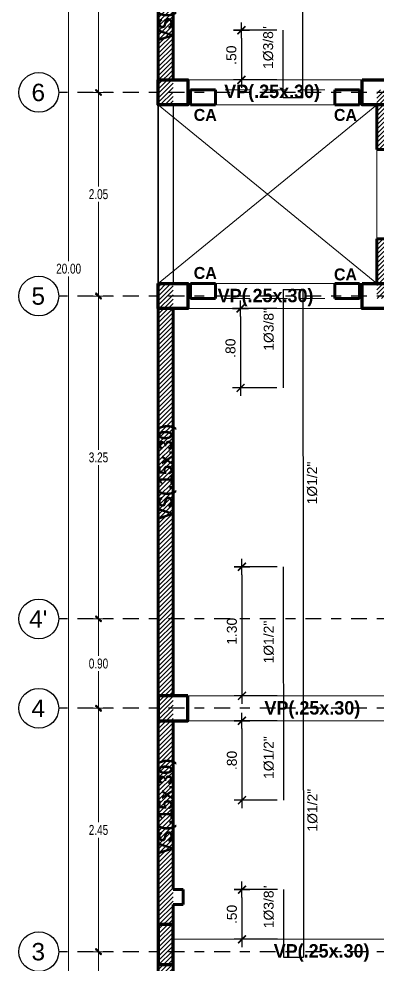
# Model space of a CAD drawing. Header units: millimetres. Extents: x 10559 to 10691, y -16579 to -16550.
# Drawn here: x 10616.66 to 10620.26, y -16569.22 to -16559.7 of the extents above; entities that cross this region are included whole.
import ezdxf
from ezdxf.enums import TextEntityAlignment as Align

# ---------------------------------------------------------------- set-up
doc = ezdxf.new("R2010")
doc.units = ezdxf.units.MM
doc.linetypes.add('HIDDEN', pattern=[0.375, 0.25, -0.125])
doc.linetypes.add('Punto & Rayas', pattern=[0.335139, 0.15875, -0.088194, 0, -0.088194])
for name, color, linetype in [('ACERO VIG.', 4, 'Continuous'), ('COTA', 7, 'Continuous'), ('Nuevo_Estructura - Forjados', 7, 'Continuous'), ('TEXTO ACERO VIG.', 7, 'Continuous')]:
    doc.layers.add(name, color=color, linetype=linetype)
for name, color, linetype, lineweight in [('COLUMNAS', 3, 'Continuous', 80), ('Muro Alto', 1, 'Continuous', 80), ('Pluma 0.09', 5, 'Continuous', 0), ('TEXTO VIGAS', 3, 'Continuous', 20), ('VIGAS', 1, 'Continuous', 20)]:
    doc.layers.add(name, color=color, linetype=linetype, lineweight=lineweight)
doc.layers.add('Nuevo_Estructura - Forjados_Pluma_Nº__209', color=7, linetype='Continuous', lineweight=30, true_color=0x3e4f7b)
doc.layers.add('Nuevo_Estructura - Forjados_Pluma_Nº__219', color=7, linetype='Continuous', lineweight=13, true_color=0x404b6a)
doc.styles.add('ARIAL', font='arial.ttf')
doc.styles.add('Estilo_Generado_1', font='arial.ttf')
doc.styles.add('Henry', font='GOTHICB.TTF')
doc.styles.add('mahico', font='GOTHIC.TTF', dxfattribs={"width": 0.75})
doc.styles.get("Standard").update_dxf_attribs({"font": 'arial.ttf'})
doc.dimstyles.new('Copia de 50 P', dxfattribs={"dimtxt": 0.1, "dimasz": 0.01, "dimexe": 0.065, "dimexo": 0.0625, "dimgap": 0.025, "dimtad": 1, "dimtih": 1, "dimtoh": 1, "dimzin": 0, "dimdsep": 46, "dimtxsty": 'mahico', "dimblk": 'pa cotas', "dimcen": 0.09, "dimdle": 0.3, "dimclrd": 256, "dimclre": 256, "dimclrt": 256, "dimadec": 0, "dimazin": 0, "dimtfac": 1, "dimtofl": 0, "dimtmove": 0, "dimatfit": 3, "dimfxl": 0.15, "dimfxlon": 1, "dimtolj": 1, "dimtzin": 0, "dimlwd": 5, "dimlwe": 5, "dimarcsym": 0})
doc.dimstyles.new('COTAS_INT', dxfattribs={"dimtxt": 0.1, "dimasz": 0.08, "dimexe": 0.08, "dimexo": 0.0625, "dimgap": 0.05, "dimtad": 1, "dimzin": 4, "dimdsep": 46, "dimtxsty": 'Standard', "dimblk": 'DIMTICK', "dimcen": 0.09, "dimclrd": 1, "dimclre": 1, "dimclrt": 7, "dimadec": 0, "dimazin": 0, "dimtfac": 1, "dimtofl": 0, "dimtmove": 2, "dimatfit": 3, "dimfxl": 0.08, "dimtolj": 1, "dimtzin": 0, "dimarcsym": 0})
pattern_1 = [(45, (-11.767186, 3.239894), (-0.022450640303, 0.022450640303), [])]

# ---------------------------------------------------------------- blocks, each defined once
blk = doc.blocks.new('DIMTICK')
at = {"color": 2}
for p, q in [((-1, 0), (1, 0)), ((0, 1), (0, -1))]:
    blk.add_line(p, q, dxfattribs=at)
at = {"color": 6, "const_width": 0.2}
blk.add_lwpolyline([(-0.5, 0.5), (0.5, -0.5)], dxfattribs=at)
blk = doc.blocks.new('*D265')
at = {"layer": 'COTA', "color": 1, "lineweight": -2, "transparency": 16777216}
for p, q in [((10619.2493, -16562.6185), (10618.8045, -16562.6185)), ((10618.8845, -16562.6985), (10618.8845, -16563.3385)), ((10619.2499, -16563.4185), (10618.8045, -16563.4185))]:
    blk.add_line(p, q, dxfattribs=at)
at = {"layer": 'Defpoints', "color": 0, "transparency": 16777216}
for p in [(10619.3118, -16562.6185), (10618.8845, -16563.4185), (10619.3124, -16563.4185)]:
    blk.add_point(p, dxfattribs=at)
at = {"layer": 'COTA', "color": 1, "lineweight": -2, "transparency": 16777216, "xscale": 0.08, "yscale": 0.08, "zscale": 0.08}
for p, rotation in [((10618.8845, -16562.6185), 90), ((10618.8845, -16563.4185), 270)]:
    blk.add_blockref('DIMTICK', p, dxfattribs=dict(at, rotation=rotation))
at = {"layer": 'COTA', "color": 7, "transparency": 16777216, "insert": (10618.7834, -16563.0185), "char_height": 0.1, "attachment_point": 5, "rotation": 90}
blk.add_mtext('\\A1;.80', dxfattribs=at)
blk = doc.blocks.new('*D270')
at = {"layer": 'COTA', "color": 1, "lineweight": -2, "transparency": 16777216}
for p, q in [((10619.2514, -16565.2185), (10618.8185, -16565.2185)), ((10618.8985, -16565.2985), (10618.8985, -16566.4385)), ((10619.2525, -16566.5185), (10618.8185, -16566.5185))]:
    blk.add_line(p, q, dxfattribs=at)
at = {"layer": 'Defpoints', "color": 0, "transparency": 16777216}
for p in [(10619.3139, -16565.2185), (10618.8985, -16566.5185), (10619.315, -16566.5185)]:
    blk.add_point(p, dxfattribs=at)
at = {"layer": 'COTA', "color": 1, "lineweight": -2, "transparency": 16777216, "xscale": 0.08, "yscale": 0.08, "zscale": 0.08}
for p, rotation in [((10618.8985, -16565.2185), 90), ((10618.8985, -16566.5185), 270)]:
    blk.add_blockref('DIMTICK', p, dxfattribs=dict(at, rotation=rotation))
at = {"layer": 'COTA', "color": 7, "transparency": 16777216, "insert": (10618.7974, -16565.8685), "char_height": 0.1, "attachment_point": 5, "rotation": 90}
blk.add_mtext('\\A1;1.30', dxfattribs=at)
blk = doc.blocks.new('*D271')
at = {"layer": 'COTA', "color": 1, "lineweight": -2, "transparency": 16777216}
for p, q in [((10619.2527, -16566.7685), (10618.8185, -16566.7685)), ((10618.8985, -16566.8485), (10618.8985, -16567.4885)), ((10619.2533, -16567.5685), (10618.8185, -16567.5685))]:
    blk.add_line(p, q, dxfattribs=at)
at = {"layer": 'Defpoints', "color": 0, "transparency": 16777216}
for p in [(10619.3152, -16566.7685), (10618.8985, -16567.5685), (10619.3158, -16567.5685)]:
    blk.add_point(p, dxfattribs=at)
at = {"layer": 'COTA', "color": 1, "lineweight": -2, "transparency": 16777216, "xscale": 0.08, "yscale": 0.08, "zscale": 0.08}
for p, rotation in [((10618.8985, -16566.7685), 90), ((10618.8985, -16567.5685), 270)]:
    blk.add_blockref('DIMTICK', p, dxfattribs=dict(at, rotation=rotation))
at = {"layer": 'COTA', "color": 7, "transparency": 16777216, "insert": (10618.7974, -16567.1685), "char_height": 0.1, "attachment_point": 5, "rotation": 90}
blk.add_mtext('\\A1;.80', dxfattribs=at)
blk = doc.blocks.new('*D272')
at = {"layer": 'COTA', "color": 1, "lineweight": -2, "transparency": 16777216}
for p, q in [((10619.2541, -16568.4685), (10618.8185, -16568.4685)), ((10618.8985, -16568.5485), (10618.8985, -16568.8885)), ((10619.2545, -16568.9685), (10618.8185, -16568.9685))]:
    blk.add_line(p, q, dxfattribs=at)
at = {"layer": 'Defpoints', "color": 0, "transparency": 16777216}
for p in [(10619.3166, -16568.4685), (10618.8985, -16568.9685), (10619.317, -16568.9685)]:
    blk.add_point(p, dxfattribs=at)
at = {"layer": 'COTA', "color": 1, "lineweight": -2, "transparency": 16777216, "xscale": 0.08, "yscale": 0.08, "zscale": 0.08}
for p, rotation in [((10618.8985, -16568.4685), 90), ((10618.8985, -16568.9685), 270)]:
    blk.add_blockref('DIMTICK', p, dxfattribs=dict(at, rotation=rotation))
at = {"layer": 'COTA', "color": 7, "transparency": 16777216, "insert": (10618.7974, -16568.7185), "char_height": 0.1, "attachment_point": 5, "rotation": 90}
blk.add_mtext('\\A1;.50', dxfattribs=at)
blk = doc.blocks.new('*D268')
at = {"layer": 'COTA', "color": 1, "lineweight": -2, "transparency": 16777216}
for p, q in [((10619.2487, -16559.8185), (10618.8131, -16559.8185)), ((10618.8931, -16559.8985), (10618.8931, -16560.2385)), ((10619.2491, -16560.3185), (10618.8131, -16560.3185))]:
    blk.add_line(p, q, dxfattribs=at)
at = {"layer": 'Defpoints', "color": 0, "transparency": 16777216}
for p in [(10619.3112, -16559.8185), (10618.8931, -16560.3185), (10619.3116, -16560.3185)]:
    blk.add_point(p, dxfattribs=at)
at = {"layer": 'COTA', "color": 1, "lineweight": -2, "transparency": 16777216, "xscale": 0.08, "yscale": 0.08, "zscale": 0.08}
for p, rotation in [((10618.8931, -16559.8185), 90), ((10618.8931, -16560.3185), 270)]:
    blk.add_blockref('DIMTICK', p, dxfattribs=dict(at, rotation=rotation))
at = {"layer": 'COTA', "color": 7, "transparency": 16777216, "insert": (10618.7921, -16560.0685), "char_height": 0.1, "attachment_point": 5, "rotation": 90}
blk.add_mtext('\\A1;.50', dxfattribs=at)
blk = doc.blocks.new('pa cotas')
h = blk.add_hatch(color=256)
h.paths.add_polyline_path([(2.38, 3.09), (-3.09, -2.38), (-2.38, -3.09)])
h.paths.add_polyline_path([(3.09, 2.38), (2.38, 3.09), (-2.38, -3.09)])
blk.add_line((-2.38, -3.09), (2.38, 3.09))
blk.add_lwpolyline([(3.09, 2.38), (2.38, 3.09), (-3.09, -2.38), (-2.38, -3.09)], close=True)
blk = doc.blocks.new('*D487')
at = {"lineweight": 5, "transparency": 16777216}
for p, q in [((10599.7027, -16552.1931), (10599.4877, -16552.1931)), ((10599.5527, -16552.2031), (10599.5527, -16562.1156)), ((10599.5527, -16572.1831), (10599.5527, -16562.2706)), ((10599.5527, -16572.1931), (10599.4877, -16572.1931))]:
    blk.add_line(p, q, dxfattribs=at)
at = {"layer": 'Defpoints', "color": 0, "transparency": 16777216}
for p in [(10600.4527, -16552.1931), (10599.5527, -16572.1931), (10599.5527, -16572.1931)]:
    blk.add_point(p, dxfattribs=at)
at = {"lineweight": 5, "transparency": 16777216, "xscale": 0.01, "yscale": 0.01, "zscale": 0.01}
for p, rotation in [((10599.5527, -16552.1931), 90), ((10599.5527, -16572.1931), 270)]:
    blk.add_blockref('pa cotas', p, dxfattribs=dict(at, rotation=rotation))
at = {"transparency": 16777216, "insert": (10599.5527, -16562.1931), "char_height": 0.1, "attachment_point": 5, "style": 'mahico'}
blk.add_mtext('\\A1;20.00', dxfattribs=at)
blk = doc.blocks.new('Marcador de red estándar_2')
at = {"layer": 'Nuevo_Estructura - Forjados_Pluma_Nº__209', "color": 167, "linetype": 'Punto & Rayas', "lineweight": 30, "true_color": 0x3e4f7b}
for p, q in [((-0.9423, 0), (-4.5, 0)), ((0.9423, 0), (4.5, 0))]:
    blk.add_line(p, q, dxfattribs=at)
at = {"layer": 'Nuevo_Estructura - Forjados_Pluma_Nº__209', "color": 167, "linetype": 'Continuous', "lineweight": 30, "true_color": 0x3e4f7b}
for centre in [(-4.7, 0), (4.7, 0)]:
    blk.add_circle(centre, 0.2, dxfattribs=at)
at = {"layer": 'Nuevo_Estructura - Forjados_Pluma_Nº__209', "color": 167, "linetype": 'Punto & Rayas', "lineweight": 30, "true_color": 0x3e4f7b}
blk.add_point((0.9423, 0), dxfattribs=at)
blk.add_point((0.9423, 0), dxfattribs=at)
at = {"layer": 'Nuevo_Estructura - Forjados_Pluma_Nº__219', "color": 167, "lineweight": 13, "true_color": 0x404b6a, "style": 'Estilo_Generado_1'}
for tag, p in [('AC_MarkerText_1_0', (-4.7, -0.1675)), ('AC_MarkerText_1_1', (4.7, -0.1675))]:
    blk.add_attdef(tag, text='', height=0.175, rotation=180, dxfattribs=at).set_placement(p, align=Align.TOP_CENTER)
blk = doc.blocks.new('*D488')
at = {"lineweight": 5, "transparency": 16777216}
for p, q in [((10600.0027, -16562.4681), (10599.7877, -16562.4681)), ((10599.8527, -16562.4781), (10599.8527, -16564.0156)), ((10599.8527, -16565.7081), (10599.8527, -16564.1706)), ((10600.0027, -16565.7181), (10599.7877, -16565.7181))]:
    blk.add_line(p, q, dxfattribs=at)
at = {"layer": 'Defpoints', "color": 0, "transparency": 16777216}
for p in [(10600.4527, -16562.4681), (10599.8527, -16565.7181), (10600.4527, -16565.7181)]:
    blk.add_point(p, dxfattribs=at)
at = {"lineweight": 5, "transparency": 16777216, "xscale": 0.01, "yscale": 0.01, "zscale": 0.01}
for p, rotation in [((10599.8527, -16562.4681), 90), ((10599.8527, -16565.7181), 270)]:
    blk.add_blockref('pa cotas', p, dxfattribs=dict(at, rotation=rotation))
at = {"transparency": 16777216, "insert": (10599.8527, -16564.0931), "char_height": 0.1, "attachment_point": 5, "style": 'mahico'}
blk.add_mtext('\\A1;3.25', dxfattribs=at)
blk = doc.blocks.new('*D489')
at = {"lineweight": 5, "transparency": 16777216}
for p, q in [((10600.0027, -16565.7181), (10599.7877, -16565.7181)), ((10599.8527, -16565.7281), (10599.8527, -16566.0906)), ((10599.8527, -16566.6081), (10599.8527, -16566.2456)), ((10600.0027, -16566.6181), (10599.7877, -16566.6181))]:
    blk.add_line(p, q, dxfattribs=at)
at = {"layer": 'Defpoints', "color": 0, "transparency": 16777216}
for p in [(10600.4527, -16565.7181), (10599.8527, -16566.6181), (10600.4527, -16566.6181)]:
    blk.add_point(p, dxfattribs=at)
at = {"lineweight": 5, "transparency": 16777216, "xscale": 0.01, "yscale": 0.01, "zscale": 0.01}
for p, rotation in [((10599.8527, -16565.7181), 90), ((10599.8527, -16566.6181), 270)]:
    blk.add_blockref('pa cotas', p, dxfattribs=dict(at, rotation=rotation))
at = {"transparency": 16777216, "insert": (10599.8527, -16566.1681), "char_height": 0.1, "attachment_point": 5, "style": 'mahico'}
blk.add_mtext('\\A1;0.90', dxfattribs=at)
blk = doc.blocks.new('*D490')
at = {"lineweight": 5, "transparency": 16777216}
for p, q in [((10600.0027, -16566.6181), (10599.7877, -16566.6181)), ((10599.8527, -16566.6281), (10599.8527, -16567.7656)), ((10599.8527, -16569.0581), (10599.8527, -16567.9206)), ((10600.0027, -16569.0681), (10599.7877, -16569.0681))]:
    blk.add_line(p, q, dxfattribs=at)
at = {"layer": 'Defpoints', "color": 0, "transparency": 16777216}
for p in [(10600.4527, -16566.6181), (10599.8527, -16569.0681), (10600.4527, -16569.0681)]:
    blk.add_point(p, dxfattribs=at)
at = {"lineweight": 5, "transparency": 16777216, "xscale": 0.01, "yscale": 0.01, "zscale": 0.01}
for p, rotation in [((10599.8527, -16566.6181), 90), ((10599.8527, -16569.0681), 270)]:
    blk.add_blockref('pa cotas', p, dxfattribs=dict(at, rotation=rotation))
at = {"transparency": 16777216, "insert": (10599.8527, -16567.8431), "char_height": 0.1, "attachment_point": 5, "style": 'mahico'}
blk.add_mtext('\\A1;2.45', dxfattribs=at)
blk = doc.blocks.new('*D491')
at = {"lineweight": 5, "transparency": 16777216}
for p, q in [((10600.0027, -16569.0681), (10599.7877, -16569.0681)), ((10599.8527, -16569.0781), (10599.8527, -16569.4781)), ((10599.8527, -16570.0332), (10599.8527, -16569.6332)), ((10600.0027, -16570.0432), (10599.7877, -16570.0432))]:
    blk.add_line(p, q, dxfattribs=at)
at = {"layer": 'Defpoints', "color": 0, "transparency": 16777216}
for p in [(10600.4527, -16569.0681), (10599.8527, -16570.0432), (10600.4527, -16570.0432)]:
    blk.add_point(p, dxfattribs=at)
at = {"lineweight": 5, "transparency": 16777216, "xscale": 0.01, "yscale": 0.01, "zscale": 0.01}
for p, rotation in [((10599.8527, -16569.0681), 90), ((10599.8527, -16570.0432), 270)]:
    blk.add_blockref('pa cotas', p, dxfattribs=dict(at, rotation=rotation))
at = {"transparency": 16777216, "insert": (10599.8527, -16569.5556), "char_height": 0.1, "attachment_point": 5, "style": 'mahico'}
blk.add_mtext('\\A1;0.98', dxfattribs=at)
blk = doc.blocks.new('*D477')
at = {"lineweight": 5, "transparency": 16777216}
for p, q in [((10600.0027, -16557.9681), (10599.7877, -16557.9681)), ((10599.8527, -16557.9781), (10599.8527, -16559.1156)), ((10599.8527, -16560.4081), (10599.8527, -16559.2706)), ((10600.0027, -16560.4181), (10599.7877, -16560.4181))]:
    blk.add_line(p, q, dxfattribs=at)
at = {"layer": 'Defpoints', "color": 0, "transparency": 16777216}
for p in [(10600.4527, -16557.9681), (10599.8527, -16560.4181), (10600.4527, -16560.4181)]:
    blk.add_point(p, dxfattribs=at)
at = {"lineweight": 5, "transparency": 16777216, "xscale": 0.01, "yscale": 0.01, "zscale": 0.01}
for p, rotation in [((10599.8527, -16557.9681), 90), ((10599.8527, -16560.4181), 270)]:
    blk.add_blockref('pa cotas', p, dxfattribs=dict(at, rotation=rotation))
at = {"transparency": 16777216, "insert": (10599.8527, -16559.1931), "char_height": 0.1, "attachment_point": 5, "style": 'mahico'}
blk.add_mtext('\\A1;2.45', dxfattribs=at)
blk = doc.blocks.new('*D478')
at = {"lineweight": 5, "transparency": 16777216}
for p, q in [((10600.0027, -16560.4181), (10599.7877, -16560.4181)), ((10599.8527, -16560.4281), (10599.8527, -16561.3656)), ((10599.8527, -16562.4581), (10599.8527, -16561.5206)), ((10600.0027, -16562.4681), (10599.7877, -16562.4681))]:
    blk.add_line(p, q, dxfattribs=at)
at = {"layer": 'Defpoints', "color": 0, "transparency": 16777216}
for p in [(10600.4527, -16560.4181), (10599.8527, -16562.4681), (10600.4527, -16562.4681)]:
    blk.add_point(p, dxfattribs=at)
at = {"lineweight": 5, "transparency": 16777216, "xscale": 0.01, "yscale": 0.01, "zscale": 0.01}
for p, rotation in [((10599.8527, -16560.4181), 90), ((10599.8527, -16562.4681), 270)]:
    blk.add_blockref('pa cotas', p, dxfattribs=dict(at, rotation=rotation))
at = {"transparency": 16777216, "insert": (10599.8527, -16561.4431), "char_height": 0.1, "attachment_point": 5, "style": 'mahico'}
blk.add_mtext('\\A1;2.05', dxfattribs=at)
blk = doc.blocks.new('fdvfvfdvdf')
at = {"layer": 'Nuevo_Estructura - Forjados', "color": 8, "linetype": 'Continuous', "lineweight": 15}
ref = blk.add_blockref('Marcador de red estándar_2', (10603.9527, -16560.4181), dxfattribs=dict(at, rotation=180))
ref.add_attrib('AC_MarkerText_1', '6', dxfattribs={"layer": 'Nuevo_Estructura - Forjados_Pluma_Nº__219', "color": 167, "lineweight": 13, "true_color": 0x404b6a, "height": 0.175, "style": 'Estilo_Generado_1'}).set_placement((10608.6454, -16560.3306), align=Align.TOP_CENTER)
ref.add_attrib('AC_MarkerText_1_1', '6', dxfattribs={"layer": 'Nuevo_Estructura - Forjados_Pluma_Nº__219', "color": 167, "lineweight": 13, "true_color": 0x404b6a, "height": 0.175, "style": 'Estilo_Generado_1'}).set_placement((10599.2473, -16560.3306), align=Align.TOP_CENTER)
ref = blk.add_blockref('Marcador de red estándar_2', (10603.9527, -16562.4681), dxfattribs=dict(at, rotation=180))
ref.add_attrib('AC_MarkerText_1', '5', dxfattribs={"layer": 'Nuevo_Estructura - Forjados_Pluma_Nº__219', "color": 167, "lineweight": 13, "true_color": 0x404b6a, "height": 0.175, "style": 'Estilo_Generado_1'}).set_placement((10608.6454, -16562.3806), align=Align.TOP_CENTER)
ref.add_attrib('AC_MarkerText_1_1', '5', dxfattribs={"layer": 'Nuevo_Estructura - Forjados_Pluma_Nº__219', "color": 167, "lineweight": 13, "true_color": 0x404b6a, "height": 0.175, "style": 'Estilo_Generado_1'}).set_placement((10599.2473, -16562.3806), align=Align.TOP_CENTER)
ref = blk.add_blockref('Marcador de red estándar_2', (10603.9527, -16565.7181), dxfattribs=dict(at, rotation=180))
ref.add_attrib('AC_MarkerText_1', "4'", dxfattribs={"layer": 'Nuevo_Estructura - Forjados_Pluma_Nº__219', "color": 167, "lineweight": 13, "true_color": 0x404b6a, "height": 0.175, "style": 'Estilo_Generado_1'}).set_placement((10608.6454, -16565.6306), align=Align.TOP_CENTER)
ref.add_attrib('AC_MarkerText_1_1', "4'", dxfattribs={"layer": 'Nuevo_Estructura - Forjados_Pluma_Nº__219', "color": 167, "lineweight": 13, "true_color": 0x404b6a, "height": 0.175, "style": 'Estilo_Generado_1'}).set_placement((10599.2473, -16565.6306), align=Align.TOP_CENTER)
ref = blk.add_blockref('Marcador de red estándar_2', (10603.9527, -16566.6181), dxfattribs=dict(at, rotation=180))
ref.add_attrib('AC_MarkerText_1', '4', dxfattribs={"layer": 'Nuevo_Estructura - Forjados_Pluma_Nº__219', "color": 167, "lineweight": 13, "true_color": 0x404b6a, "height": 0.175, "style": 'Estilo_Generado_1'}).set_placement((10608.6454, -16566.5306), align=Align.TOP_CENTER)
ref.add_attrib('AC_MarkerText_1_1', '4', dxfattribs={"layer": 'Nuevo_Estructura - Forjados_Pluma_Nº__219', "color": 167, "lineweight": 13, "true_color": 0x404b6a, "height": 0.175, "style": 'Estilo_Generado_1'}).set_placement((10599.2473, -16566.5306), align=Align.TOP_CENTER)
ref = blk.add_blockref('Marcador de red estándar_2', (10603.9527, -16569.0681), dxfattribs=dict(at, rotation=180))
ref.add_attrib('AC_MarkerText_1', '3', dxfattribs={"layer": 'Nuevo_Estructura - Forjados_Pluma_Nº__219', "color": 167, "lineweight": 13, "true_color": 0x404b6a, "height": 0.175, "style": 'Estilo_Generado_1'}).set_placement((10608.6454, -16568.9806), align=Align.TOP_CENTER)
ref.add_attrib('AC_MarkerText_1_1', '3', dxfattribs={"layer": 'Nuevo_Estructura - Forjados_Pluma_Nº__219', "color": 167, "lineweight": 13, "true_color": 0x404b6a, "height": 0.175, "style": 'Estilo_Generado_1'}).set_placement((10599.2473, -16568.9806), align=Align.TOP_CENTER)
dim = blk.add_linear_dim(base=(10599.5527, -16572.1931), p1=(10600.4527, -16552.1931), p2=(10599.5527, -16572.1931), angle=270, dimstyle='Copia de 50 P')
dim.commit()
dim.dimension.update_dxf_attribs({"geometry": '*D487', "text_midpoint": (10599.5527, -16562.1931)})
for base, p1, p2, picture, middle in [((10599.8527, -16560.4181), (10600.4527, -16557.9681), (10600.4527, -16560.4181), '*D477', (10599.8527, -16559.1931)), ((10599.8527, -16562.4681), (10600.4527, -16560.4181), (10600.4527, -16562.4681), '*D478', (10599.8527, -16561.4431)), ((10599.8527, -16565.7181), (10600.4527, -16562.4681), (10600.4527, -16565.7181), '*D488', (10599.8527, -16564.0931)), ((10599.8527, -16566.6181), (10600.4527, -16565.7181), (10600.4527, -16566.6181), '*D489', (10599.8527, -16566.1681)), ((10599.8527, -16569.0681), (10600.4527, -16566.6181), (10600.4527, -16569.0681), '*D490', (10599.8527, -16567.8431)), ((10599.8527, -16570.0432), (10600.4527, -16569.0681), (10600.4527, -16570.0432), '*D491', (10599.8527, -16569.5556))]:
    dim = blk.add_linear_dim(base=base, p1=p1, p2=p2, angle=270, dimstyle='Copia de 50 P', override={"dimtmove": 1})
    dim.commit()
    dim.dimension.update_dxf_attribs({"geometry": picture, "text_midpoint": middle})

msp = doc.modelspace()

# ---------------------------------------------------------------- hatches: boundary and pattern name
at = {"layer": 'Pluma 0.09'}
h = msp.add_hatch(dxfattribs=at)
h.set_pattern_fill('LINE', color=256, scale=0.01, angle=45)
h.set_pattern_definition(pattern_1)
h.paths.add_polyline_path([(10618.20573, -16553.76851), (10618.05573, -16553.76851), (10618.05573, -16560.56851), (10618.20573, -16560.56851), (10618.20573, -16558.26851), (10618.20572, -16558.26851)])
h = msp.add_hatch(dxfattribs=at)
h.set_pattern_fill('LINE', color=256, scale=0.01, angle=45)
h.set_pattern_definition(pattern_1)
h.paths.add_polyline_path([(10621.95573, -16560.56851), (10621.95573, -16560.41851), (10620.25573, -16560.41851), (10620.25573, -16561.01851), (10620.40573, -16561.01851), (10620.40573, -16560.56851)])
h = msp.add_hatch(dxfattribs=at)
h.set_pattern_fill('LINE', color=256, scale=0.01, angle=45)
h.set_pattern_definition(pattern_1)
h.paths.add_polyline_path([(10620.40573, -16562.36851), (10620.40573, -16561.91851), (10620.25573, -16561.91851), (10620.25573, -16562.36851), (10620.25573, -16562.51851), (10620.40573, -16562.51851), (10621.95573, -16562.51851), (10621.95573, -16562.36851)])
h = msp.add_hatch(dxfattribs=at)
h.set_pattern_fill('LINE', color=256, scale=0.01, angle=45)
h.set_pattern_definition([(45, (0.735003, 3.239894), (-0.022450640303, 0.022450640303), [])])
h.paths.add_polyline_path([(10618.20573, -16562.36851), (10618.05573, -16562.36851), (10618.05573, -16570.21851), (10618.20573, -16570.21851), (10618.20573, -16566.76851), (10618.20573, -16566.61851)])

# ---------------------------------------------------------------- linework, layer by layer
for p, q in [((10618.05573, -16552.21851), (10618.05573, -16570.21853)), ((10618.20573, -16560.56851), (10618.20573, -16562.36851)), ((10620.40573, -16561.01851), (10620.25573, -16561.01851)), ((10620.40573, -16561.91851), (10620.25573, -16561.91851)), ((10618.20573, -16562.61851), (10618.20573, -16564.31851)), ((10618.05573, -16568.61852), (10618.05573, -16570.21851))]:
    msp.add_line(p, q)
at = {"lineweight": 60}
for p, q in [((10618.05573, -16553.76851), (10618.05572, -16560.56851)), ((10618.20573, -16560.31851), (10618.20573, -16558.26851)), ((10618.20573, -16560.56851), (10618.05573, -16560.56851)), ((10620.25573, -16560.56851), (10620.25573, -16561.01851)), ((10620.25573, -16561.01851), (10620.40573, -16561.01851)), ((10620.25573, -16562.36851), (10620.25573, -16561.91851)), ((10620.25573, -16561.91851), (10620.40573, -16561.91851)), ((10618.05573, -16570.21851), (10618.05572, -16562.36851)), ((10618.20573, -16562.36851), (10618.05573, -16562.36851)), ((10618.20573, -16562.36851), (10618.20573, -16562.36852)), ((10618.20572, -16562.61851), (10618.20572, -16564.31851)), ((10618.20573, -16564.31851), (10618.20573, -16566.51852)), ((10618.20573, -16566.76852), (10618.20573, -16568.46851)), ((10618.20573, -16568.46851), (10618.30573, -16568.46851)), ((10618.30573, -16568.46851), (10618.30573, -16568.61851)), ((10618.30573, -16568.61851), (10618.20573, -16568.61851)), ((10618.20573, -16568.61852), (10618.20573, -16570.21851))]:
    msp.add_line(p, q, dxfattribs=at)
msp.add_lwpolyline([(10618.05573, -16570.21853), (10618.05573, -16552.21851), (10625.05573, -16552.21851)])
at = {"color": 251, "lineweight": 9, "true_color": 0x636466}
for points in [[(10618.05573, -16562.36851), (10620.25573, -16560.56851)], [(10620.25573, -16562.36851), (10618.05573, -16560.56851)]]:
    msp.add_lwpolyline(points, dxfattribs=at)
at = {"layer": 'ACERO VIG.'}
for p, q in [((10619.5116, -16560.49851), (10619.5116, -16554.18851)), ((10619.3116, -16560.49851), (10619.3116, -16559.81852)), ((10619.5116, -16560.49851), (10619.3116, -16560.49851)), ((10619.3116, -16562.42868), (10619.31241, -16563.41851)), ((10619.3116, -16562.42868), (10619.5116, -16562.42868)), ((10619.5116, -16562.42851), (10619.51711, -16569.14925)), ((10619.31389, -16565.21851), (10619.31582, -16567.56851)), ((10619.31655, -16568.46851), (10619.31711, -16569.14941)), ((10619.31711, -16569.14941), (10619.51711, -16569.14925))]:
    msp.add_line(p, q, dxfattribs=at)
at = {"layer": 'COLUMNAS', "color": 1, "lineweight": 80, "ltscale": 0.2}
for points in [[(10618.05572, -16560.31851), (10618.35572, -16560.31851), (10618.35572, -16560.56851), (10618.05572, -16560.56851)], [(10620.10573, -16560.31851), (10620.40573, -16560.31851), (10620.40573, -16560.56851), (10620.10573, -16560.56851)], [(10618.05572, -16562.36851), (10618.35572, -16562.36851), (10618.35572, -16562.61851), (10618.05572, -16562.61851)], [(10620.10573, -16562.36851), (10620.40573, -16562.36851), (10620.40573, -16562.61851), (10620.10573, -16562.61851)], [(10618.35573, -16566.51852), (10618.05573, -16566.51852), (10618.05573, -16566.76852), (10618.35573, -16566.76852)], [(10618.05612, -16569.22388), (10618.20612, -16569.22388), (10618.20612, -16568.82154), (10618.05612, -16568.82154)]]:
    msp.add_lwpolyline(points, close=True, dxfattribs=at)
at = {"layer": 'Muro Alto', "color": 6, "linetype": 'HIDDEN', "lineweight": 0}
for p, q in [((10620.10573, -16560.41851), (10618.35572, -16560.41851)), ((10618.20573, -16560.56851), (10620.25573, -16560.56851)), ((10620.25573, -16560.56851), (10618.20573, -16560.56851)), ((10618.20573, -16562.36851), (10620.25573, -16562.36851)), ((10620.25573, -16562.36851), (10618.20573, -16562.36851)), ((10618.35572, -16562.51851), (10620.23071, -16562.51851))]:
    msp.add_line(p, q, dxfattribs=at)
at = {"layer": 'Muro Alto', "color": 6, "linetype": 'HIDDEN', "lineweight": 60}
for points in [[(10618.63072, -16560.56851), (10618.63072, -16560.41851), (10618.38072, -16560.41851), (10618.38072, -16560.56851)], [(10620.08071, -16560.56851), (10620.08071, -16560.41851), (10619.83071, -16560.41851), (10619.83071, -16560.56851)], [(10618.63072, -16562.51851), (10618.63072, -16562.36851), (10618.38072, -16562.36851), (10618.38072, -16562.51851)], [(10620.08071, -16562.51851), (10620.08071, -16562.36851), (10619.83071, -16562.36851), (10619.83071, -16562.51851)]]:
    msp.add_lwpolyline(points, close=True, dxfattribs=at)
at = {"layer": 'VIGAS'}
for p, q in [((10620.10573, -16560.31851), (10618.20573, -16560.31851)), ((10618.20573, -16560.56851), (10620.25573, -16560.56851)), ((10620.25573, -16560.56851), (10620.25573, -16562.36851)), ((10618.20573, -16562.36851), (10624.90573, -16562.36851)), ((10620.23071, -16562.61851), (10618.20573, -16562.61851)), ((10618.35573, -16566.51851), (10624.75573, -16566.51851)), ((10618.35573, -16566.76851), (10624.75573, -16566.76851)), ((10620.90573, -16568.96851), (10618.20612, -16568.96851))]:
    msp.add_line(p, q, dxfattribs=at)

# ---------------------------------------------------------------- block references
msp.add_blockref('fdvfvfdvdf', (17.60298, -0.02538))

# ---------------------------------------------------------------- texts
at = {"layer": 'TEXTO ACERO VIG.', "char_height": 0.1, "width": 0.4301501, "attachment_point": 5, "rotation": 90, "style": 'ARIAL'}
for s, insert in [('{\\C7;1Ø3/8"}', (10619.16346, -16559.99229)), ('{\\C7;1Ø3/8"}', (10619.16882, -16562.82896)), ('{\\C7;1Ø1/2"}', (10619.60552, -16564.37508)), ('{\\C7;1Ø1/2"}', (10619.16882, -16565.97693)), ('{\\C7;1Ø1/2"}', (10619.16882, -16567.13955)), ('{\\C7;1Ø1/2"}', (10619.60805, -16567.66936)), ('{\\C7;1Ø3/8"}', (10619.16882, -16568.6423))]:
    msp.add_mtext(s, dxfattribs=dict(at, insert=insert))
at = {"layer": 'TEXTO VIGAS', "linetype": 'Continuous', "style": 'Henry'}
for p in [(10618.19669, -16559.92891), (10618.19669, -16564.74595), (10618.19669, -16568.11434)]:
    msp.add_text('VS(.15x.30)', height=0.135, rotation=90, dxfattribs=at).set_placement(p)
for p in [(10618.72003, -16560.50005), (10618.65396, -16562.5556), (10619.12452, -16566.70627), (10619.21756, -16569.15257)]:
    msp.add_text('VP(.25x.30)', height=0.135, dxfattribs=at).set_placement(p)
for p in [(10618.5291, -16560.73014), (10619.93907, -16560.73014), (10618.5291, -16562.32084), (10619.93907, -16562.33586)]:
    msp.add_text('CA', height=0.12, dxfattribs=at).set_placement(p, align=Align.CENTER)

# ---------------------------------------------------------------- dimensions: what is measured, and where the dimension line sits
at = {"layer": 'COTA'}
for base, p1, p2, picture, middle in [((10618.89311, -16560.31851), (10619.31119, -16559.81851), (10619.3116, -16560.31851), '*D268', (10618.79205, -16560.06851)), ((10618.88449, -16563.41851), (10619.31176, -16562.61851), (10619.31241, -16563.41851), '*D265', (10618.78344, -16563.01851)), ((10618.89847, -16566.51851), (10619.31389, -16565.21851), (10619.31495, -16566.51851), '*D270', (10618.79738, -16565.86851)), ((10618.89847, -16567.56851), (10619.31516, -16566.76851), (10619.31582, -16567.56851), '*D271', (10618.79742, -16567.16851)), ((10618.89847, -16568.96851), (10619.31655, -16568.46851), (10619.31696, -16568.96851), '*D272', (10618.79742, -16568.71851))]:
    dim = msp.add_linear_dim(base=base, p1=p1, p2=p2, angle=90, dimstyle='COTAS_INT', dxfattribs=at)
    dim.commit()
    dim.dimension.update_dxf_attribs({"geometry": picture, "text_midpoint": middle})

doc.saveas('drawing.dxf')
